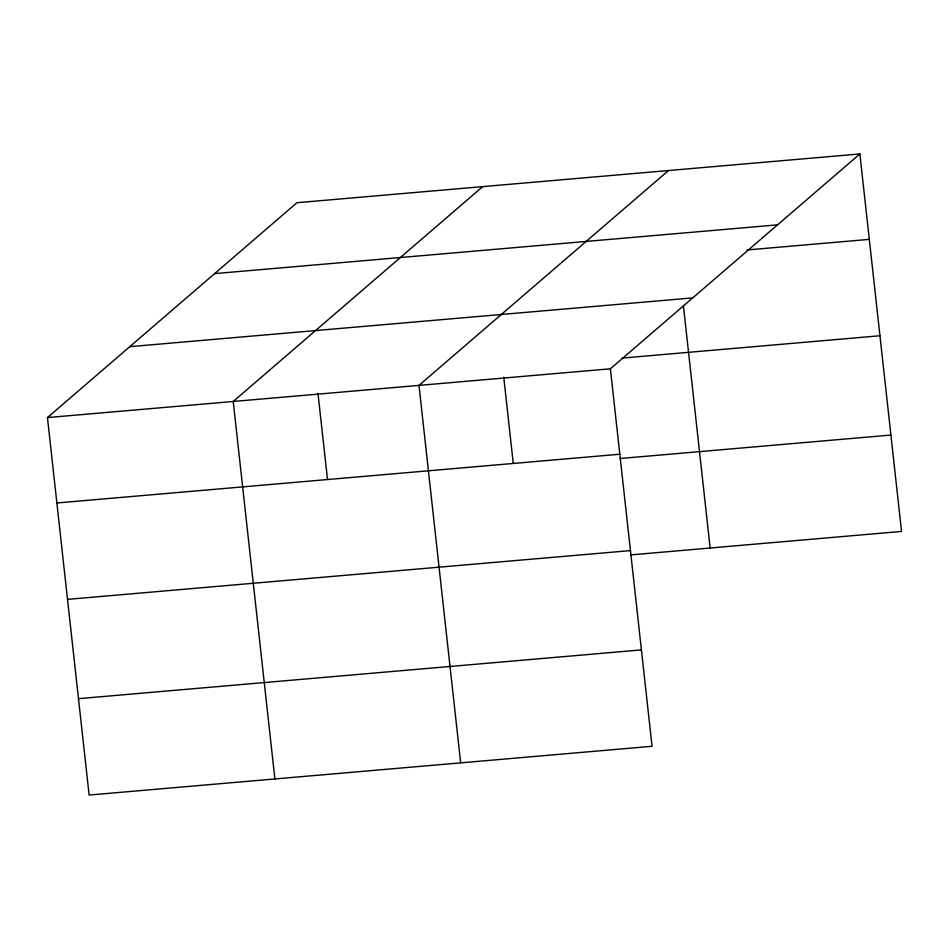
<?xml version="1.0" encoding="UTF-8"?>
<svg xmlns="http://www.w3.org/2000/svg" width="949" height="949" viewBox="0 0 949 949"><rect width="100%" height="100%" fill="white"/><g stroke="black" fill="none" stroke-linecap="round" stroke-linejoin="round"><path stroke-width="1.42" d="M859.877 153.952L610.385 368.805L652.058 746.282L89.123 795.048L47.45 417.572L296.942 202.718L859.877 153.952L901.55 531.428L630.539 554.916M482.709 186.621L233.217 401.474L274.89 778.951M668.476 170.535L418.983 385.377L460.668 762.866M214.604 273.62L777.539 224.854M747.1 249.955L869.308 239.373M129.776 346.67L692.723 297.903M622.2 358.081L879.948 335.756M47.45 417.572L610.385 368.805M56.881 502.982L619.816 454.227M619.899 458.533L890.909 435.057M67.521 599.365L630.456 550.598M78.482 698.666L641.417 649.899M683.387 305.602L710.149 548.012M503.741 377.192L513.255 463.349M317.974 393.277L327.488 479.435"/></g></svg>
